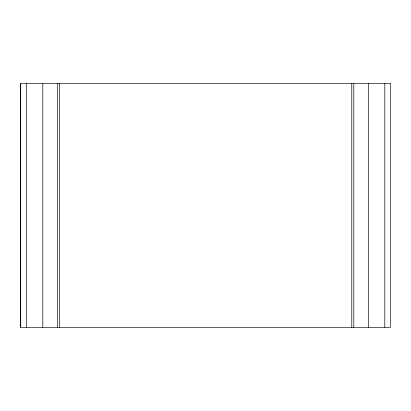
<?xml version="1.0" encoding="UTF-8"?>
<svg xmlns="http://www.w3.org/2000/svg" width="411" height="411" viewBox="0 0 411 411"><rect width="100%" height="100%" fill="white"/><g stroke="black" fill="none" stroke-linecap="round" stroke-linejoin="round"><path stroke-width="0.62" d="M384.804 83.644L384.804 327.356M368.436 83.644L368.436 327.356M353.794 83.644L353.794 327.356M351.78 83.644L351.78 327.356M59.564 83.644L59.564 327.356M57.648 83.644L57.648 327.356M42.821 83.644L42.821 327.356M26.304 83.644L26.304 327.356M20.704 83.644L20.704 327.356M390.45 83.644L20.55 83.644L20.55 327.356L390.45 327.356L390.44 83.644"/></g></svg>
